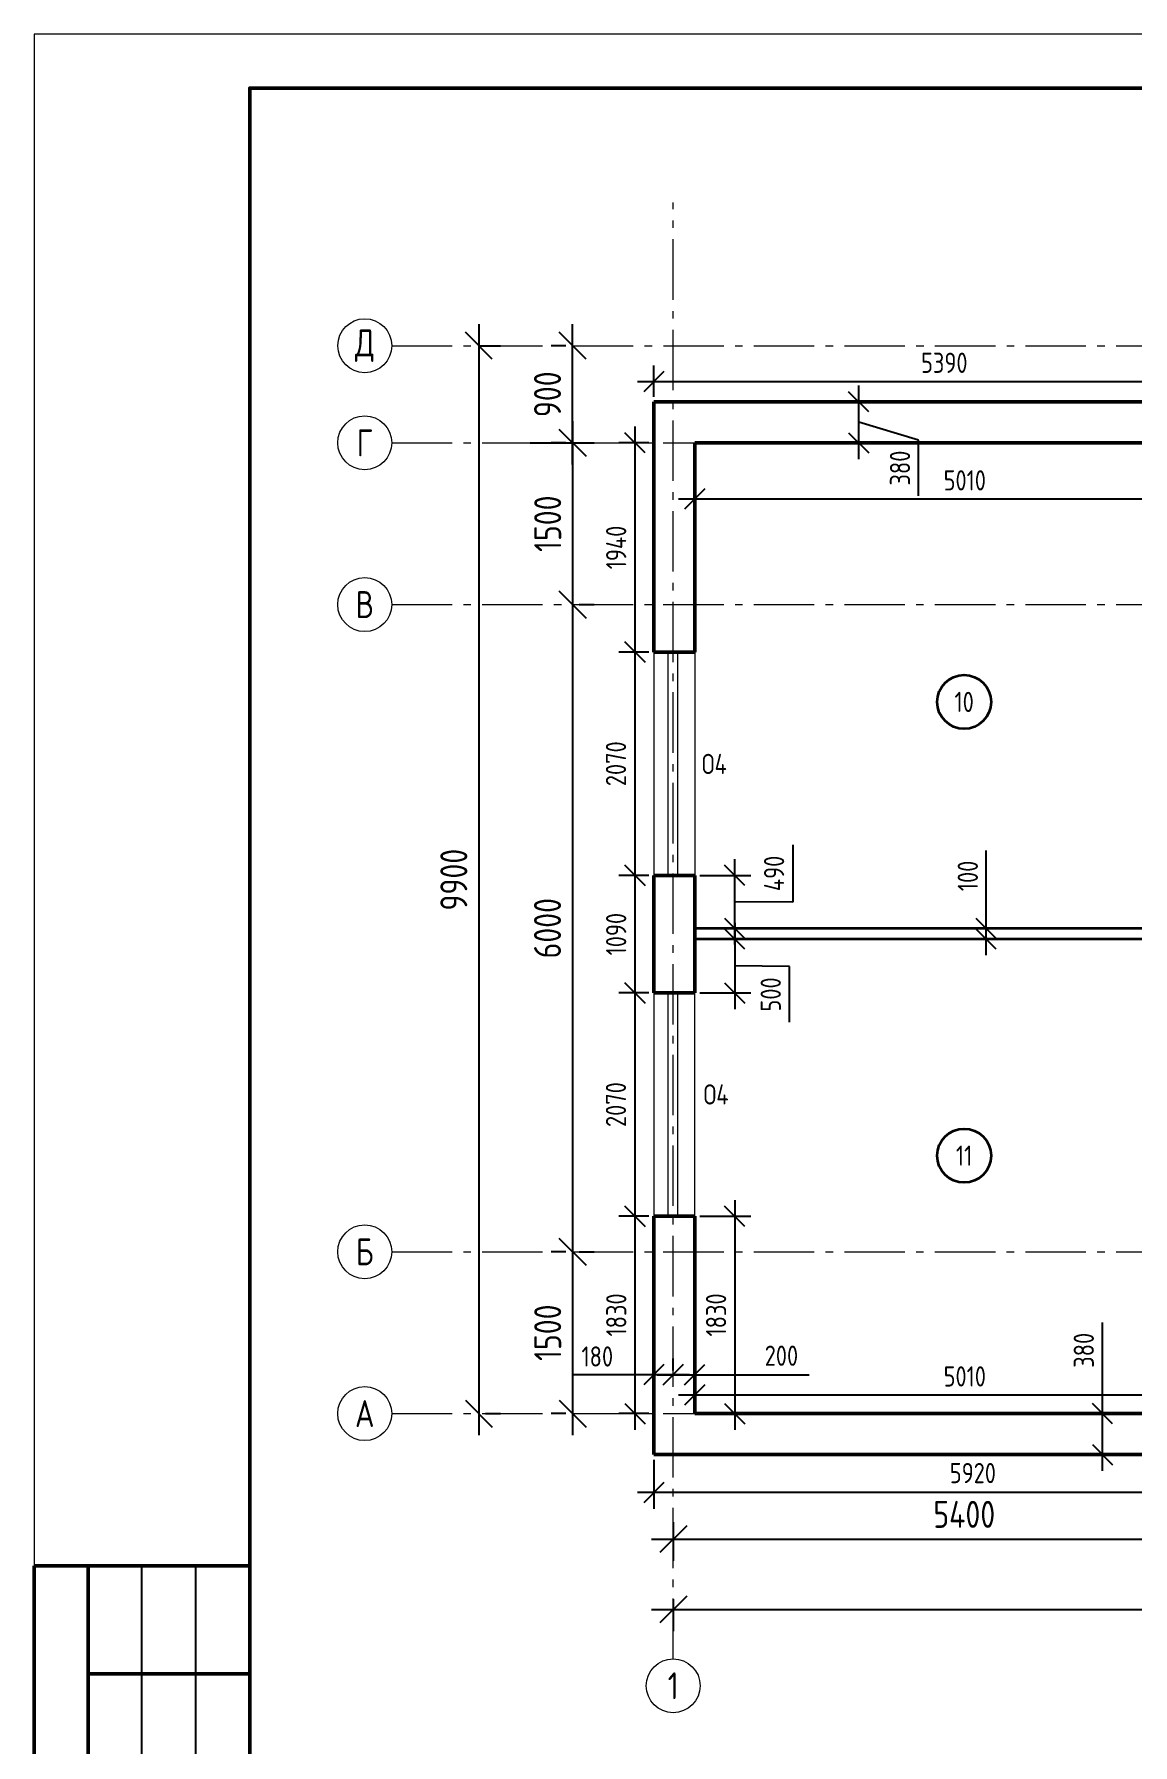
# Model space of a CAD drawing. Header units: millimetres. Extents: x 33461 to 75461, y 50811 to 80511.
# Drawn here: x 33461 to 43653, y 64653 to 80511 of the extents above; entities that cross this region are included whole.
import ezdxf

# ---------------------------------------------------------------- set-up
doc = ezdxf.new("R2010")
doc.units = ezdxf.units.MM
doc.linetypes.add('CONTINOUS', pattern=[0])
doc.linetypes.add('ГОСТ 2.303 6', pattern=[12, 8, -1.5, 1, -1.5])
for name, color, linetype, lineweight in [('Марки', 7, 'Continuous', 30), ('Площади', 7, 'Continuous', 35), ('Размеры', 7, 'Continuous', 20), ('Стены', 7, 'Continuous', 50)]:
    doc.layers.add(name, color=color, linetype=linetype, lineweight=lineweight)
doc.layers.add('Оси', color=3, linetype='Continuous')
doc.styles.add('ГОСТ 2.304', font='CS_Gost2304.shx')
doc.styles.add('ТЕКСТ_Z', font='arial.ttf')
doc.dimstyles.new('СПДС', dxfattribs={"dimscale": 100, "dimtxt": 2.5, "dimasz": 2.5, "dimexe": 2, "dimexo": 0.625, "dimgap": 1, "dimtad": 1, "dimdec": 0, "dimtxsty": 'ГОСТ 2.304', "dimblk": 'OBLIQUE', "dimblk1": 'OBLIQUE', "dimblk2": 'OBLIQUE', "dimcen": 2.5, "dimdle": 2, "dimadec": 0, "dimazin": 2, "dimtfac": 0.75, "dimtdec": 4, "dimtmove": 1, "dimatfit": 3, "dimfxl": 1, "dimtfill": 1, "dimtolj": 1, "dimarcsym": 1})

# ---------------------------------------------------------------- blocks, each defined once
blk = doc.blocks.new('Штамп осн бок')
at = {"color": 7, "lineweight": 50}
for p, q in [((-2000, 8500), (-2000, 15000)), ((-2000, 15000), (-1500, 15000)), ((-1500, 8500), (-1500, 15000)), ((-1500, 15000), (0, 15000)), ((-1500, 14000), (0, 14000)), ((-1500, 12500), (0, 12500)), ((-1500, 10500), (0, 10500)), ((-2000, 8500), (-1500, 8500)), ((-1500, 8500), (0, 8500)), ((-1200, 0), (-1200, 8500)), ((-1200, 8500), (-700, 8500)), ((-700, 0), (-700, 8500)), ((-700, 8500), (0, 8500)), ((-1200, 6000), (0, 6000)), ((-1200, 2500), (0, 2500)), ((-1200, 0), (-700, 0)), ((-700, 0), (0, 0))]:
    blk.add_line(p, q, dxfattribs=at)
at = {"color": 7}
for p, q in [((-1000, 8500), (-1000, 15000)), ((-500, 8500), (-500, 15000)), ((0, 15000), (0, 0))]:
    blk.add_line(p, q, dxfattribs=at)
at = {"color": 7, "style": 'ТЕКСТ_Z'}
for s, p in [('Согласовано', (-1675, 8640)), ('В зам. инв. №', (-890, 6627)), ('Подл. и дата', (-890, 3596)), ('Инв. № подл.', (-890, 536))]:
    blk.add_text(s, height=150, rotation=90, dxfattribs=at).set_placement(p)
blk = doc.blocks.new('_Oblique')
at = {"color": 0, "linetype": 'ByBlock', "lineweight": -2}
blk.add_line((-0.5, -0.5), (0.5, 0.5), dxfattribs=at)
blk = doc.blocks.new('*D34')
at = {"layer": 'Defpoints', "color": 0, "ltscale": 100}
for p in [(37999, 76723), (38456, 75223), (38456, 75223)]:
    blk.add_point(p, dxfattribs=at)
at = {"layer": 'Оси', "color": 0, "lineweight": -2, "ltscale": 100}
for p, q in [((38456, 76923), (38456, 75023)), ((38062, 76723), (38656, 76723)), ((38518, 75223), (38656, 75223))]:
    blk.add_line(p, q, dxfattribs=at)
at = {"layer": 'Оси', "color": 0, "lineweight": -2, "ltscale": 100, "xscale": 250, "yscale": 250, "zscale": 250}
for p, rotation in [((38456, 76723), 90), ((38456, 75223), 270)]:
    blk.add_blockref('_Oblique', p, dxfattribs=dict(at, rotation=rotation))
at = {"layer": 'Оси', "color": 0, "lineweight": 20, "ltscale": 100, "insert": (38225, 75973), "char_height": 250, "attachment_point": 5, "rotation": 90, "style": 'ГОСТ 2.304', "bg_fill": 3, "box_fill_scale": 1.1, "bg_fill_color": 256, "bg_fill_true_color": 13158600, "bg_fill_transparency": 0}
blk.add_mtext('\\A1;1500', dxfattribs=at)
blk = doc.blocks.new('*D35')
at = {"layer": 'Defpoints', "color": 0, "ltscale": 100}
for p in [(38456, 75223), (38456, 69223), (38456, 69223)]:
    blk.add_point(p, dxfattribs=at)
at = {"layer": 'Оси', "color": 0, "lineweight": -2, "ltscale": 100}
for p, q in [((38456, 75423), (38456, 69023)), ((38518, 75223), (38656, 75223)), ((38518, 69223), (38656, 69223))]:
    blk.add_line(p, q, dxfattribs=at)
at = {"layer": 'Оси', "color": 0, "lineweight": -2, "ltscale": 100, "xscale": 250, "yscale": 250, "zscale": 250}
for p, rotation in [((38456, 75223), 90), ((38456, 69223), 270)]:
    blk.add_blockref('_Oblique', p, dxfattribs=dict(at, rotation=rotation))
at = {"layer": 'Оси', "color": 0, "lineweight": 20, "ltscale": 100, "insert": (38223, 72223), "char_height": 250, "attachment_point": 5, "rotation": 90, "style": 'ГОСТ 2.304', "bg_fill": 3, "box_fill_scale": 1.1, "bg_fill_color": 256, "bg_fill_true_color": 13158600, "bg_fill_transparency": 0}
blk.add_mtext('\\A1;6000', dxfattribs=at)
blk = doc.blocks.new('*D36')
at = {"layer": 'Defpoints', "color": 0, "ltscale": 100}
for p in [(38456, 69223), (38456, 67723), (38456, 67723)]:
    blk.add_point(p, dxfattribs=at)
at = {"layer": 'Оси', "color": 0, "lineweight": -2, "ltscale": 100}
for p, q in [((38456, 69423), (38456, 67523)), ((38393, 69223), (38256, 69223)), ((38393, 67723), (38256, 67723))]:
    blk.add_line(p, q, dxfattribs=at)
at = {"layer": 'Оси', "color": 0, "lineweight": -2, "ltscale": 100, "xscale": 250, "yscale": 250, "zscale": 250}
for p, rotation in [((38456, 69223), 90), ((38456, 67723), 270)]:
    blk.add_blockref('_Oblique', p, dxfattribs=dict(at, rotation=rotation))
at = {"layer": 'Оси', "color": 0, "lineweight": 20, "ltscale": 100, "insert": (38225, 68473), "char_height": 250, "attachment_point": 5, "rotation": 90, "style": 'ГОСТ 2.304', "bg_fill": 3, "box_fill_scale": 1.1, "bg_fill_color": 256, "bg_fill_true_color": 13158600, "bg_fill_transparency": 0}
blk.add_mtext('\\A1;1500', dxfattribs=at)
blk = doc.blocks.new('*D37')
at = {"layer": 'Defpoints', "color": 0, "ltscale": 100}
for p in [(38456, 77623), (38456, 77623), (38456, 76723)]:
    blk.add_point(p, dxfattribs=at)
at = {"layer": 'Оси', "color": 0, "lineweight": -2, "ltscale": 100}
for p, q in [((38456, 76523), (38456, 77823)), ((38393, 77623), (38256, 77623)), ((38393, 76723), (38256, 76723))]:
    blk.add_line(p, q, dxfattribs=at)
at = {"layer": 'Оси', "color": 0, "lineweight": -2, "ltscale": 100, "xscale": 250, "yscale": 250, "zscale": 250}
for p, rotation in [((38456, 77623), 90), ((38456, 76723), 270)]:
    blk.add_blockref('_Oblique', p, dxfattribs=dict(at, rotation=rotation))
at = {"layer": 'Оси', "color": 0, "lineweight": 20, "ltscale": 100, "insert": (38223, 77173), "char_height": 250, "attachment_point": 5, "rotation": 90, "style": 'ГОСТ 2.304', "bg_fill": 3, "box_fill_scale": 1.1, "bg_fill_color": 256, "bg_fill_true_color": 13158600, "bg_fill_transparency": 0}
blk.add_mtext('\\A1;900', dxfattribs=at)
blk = doc.blocks.new('*D38')
at = {"layer": 'Defpoints', "color": 0, "ltscale": 100}
for p in [(37529, 77623), (37586, 67723), (37586, 67723)]:
    blk.add_point(p, dxfattribs=at)
at = {"layer": 'Оси', "color": 0, "lineweight": -2, "ltscale": 100}
for p, q in [((37586, 77823), (37586, 67523)), ((37592, 77623), (37786, 77623)), ((37648, 67723), (37786, 67723))]:
    blk.add_line(p, q, dxfattribs=at)
at = {"layer": 'Оси', "color": 0, "lineweight": -2, "ltscale": 100, "xscale": 250, "yscale": 250, "zscale": 250}
for p, rotation in [((37586, 77623), 90), ((37586, 67723), 270)]:
    blk.add_blockref('_Oblique', p, dxfattribs=dict(at, rotation=rotation))
at = {"layer": 'Оси', "color": 0, "lineweight": 20, "ltscale": 100, "insert": (37354, 72673), "char_height": 250, "attachment_point": 5, "rotation": 90, "style": 'ГОСТ 2.304', "bg_fill": 3, "box_fill_scale": 1.1, "bg_fill_color": 256, "bg_fill_true_color": 13158600, "bg_fill_transparency": 0}
blk.add_mtext('\\A1;9900', dxfattribs=at)
blk = doc.blocks.new('*D39')
at = {"layer": 'Defpoints', "color": 0, "ltscale": 100}
for p in [(39389, 66778), (44789, 66778), (44789, 66559)]:
    blk.add_point(p, dxfattribs=at)
at = {"layer": 'Оси', "color": 0, "lineweight": -2, "ltscale": 100}
for p, q in [((39389, 66716), (39389, 66359)), ((44789, 66716), (44789, 66359)), ((39189, 66559), (44989, 66559))]:
    blk.add_line(p, q, dxfattribs=at)
at = {"layer": 'Оси', "color": 0, "lineweight": -2, "ltscale": 100, "xscale": 250, "yscale": 250, "zscale": 250, "rotation": 180}
blk.add_blockref('_Oblique', (39389, 66559), dxfattribs=at)
at = {"layer": 'Оси', "color": 0, "lineweight": -2, "ltscale": 100, "xscale": 250, "yscale": 250, "zscale": 250}
blk.add_blockref('_Oblique', (44789, 66559), dxfattribs=at)
at = {"layer": 'Оси', "color": 0, "lineweight": 20, "ltscale": 100, "insert": (42089, 66789), "char_height": 250, "attachment_point": 5, "style": 'ГОСТ 2.304', "bg_fill": 3, "box_fill_scale": 1.1, "bg_fill_color": 256, "bg_fill_true_color": 13158600, "bg_fill_transparency": 0}
blk.add_mtext('\\A1;5400', dxfattribs=at)
blk = doc.blocks.new('*D43')
at = {"layer": 'Defpoints', "color": 0, "ltscale": 100}
for p in [(39389, 66067), (53789, 66067), (53789, 65907)]:
    blk.add_point(p, dxfattribs=at)
at = {"layer": 'Оси', "color": 0, "lineweight": -2, "ltscale": 100}
for p, q in [((39389, 66004), (39389, 65707)), ((53789, 66004), (53789, 65707)), ((39189, 65907), (53989, 65907))]:
    blk.add_line(p, q, dxfattribs=at)
at = {"layer": 'Оси', "color": 0, "lineweight": -2, "ltscale": 100, "xscale": 250, "yscale": 250, "zscale": 250, "rotation": 180}
blk.add_blockref('_Oblique', (39389, 65907), dxfattribs=at)
at = {"layer": 'Оси', "color": 0, "lineweight": -2, "ltscale": 100, "xscale": 250, "yscale": 250, "zscale": 250}
blk.add_blockref('_Oblique', (53789, 65907), dxfattribs=at)
at = {"layer": 'Оси', "color": 0, "lineweight": 20, "ltscale": 100, "insert": (46589, 66132), "char_height": 250, "attachment_point": 5, "style": 'ГОСТ 2.304', "bg_fill": 3, "box_fill_scale": 1.1, "bg_fill_color": 256, "bg_fill_true_color": 13158600, "bg_fill_transparency": 0}
blk.add_mtext('\\A1;14400', dxfattribs=at)
blk = doc.blocks.new('*D44')
at = {"layer": 'Defpoints', "color": 0, "ltscale": 75}
for p in [(39589, 72713), (39960, 72713), (39589, 72223)]:
    blk.add_point(p, dxfattribs=at)
at = {"layer": 'Размеры', "color": 0, "lineweight": -2, "ltscale": 75}
for p, q in [((40500, 72996), (40500, 72466)), ((39960, 72073), (39960, 72863)), ((39636, 72713), (40110, 72713)), ((40500, 72466), (39960, 72468)), ((39636, 72223), (40110, 72223))]:
    blk.add_line(p, q, dxfattribs=at)
at = {"layer": 'Размеры', "color": 0, "lineweight": -2, "ltscale": 75, "xscale": 187.5, "yscale": 187.5, "zscale": 187.5}
for p, rotation in [((39960, 72713), 90), ((39960, 72223), 270)]:
    blk.add_blockref('_Oblique', p, dxfattribs=dict(at, rotation=rotation))
at = {"layer": 'Размеры', "color": 0, "ltscale": 75, "insert": (40325, 72731), "char_height": 187.5, "attachment_point": 5, "rotation": 90, "style": 'ГОСТ 2.304', "bg_fill": 3, "box_fill_scale": 1.1, "bg_fill_color": 256, "bg_fill_true_color": 13158600, "bg_fill_transparency": 0}
blk.add_mtext('\\A1;490', dxfattribs=at)
blk = doc.blocks.new('*D55')
at = {"layer": 'Defpoints', "color": 0, "ltscale": 75}
for p in [(39209, 76723), (39034, 74783), (39209, 74783)]:
    blk.add_point(p, dxfattribs=at)
at = {"layer": 'Размеры', "color": 0, "lineweight": -2, "ltscale": 100}
for p, q in [((39034, 76873), (39034, 74633)), ((39162, 76723), (38884, 76723)), ((39162, 74783), (38884, 74783))]:
    blk.add_line(p, q, dxfattribs=at)
at = {"layer": 'Размеры', "color": 0, "lineweight": -2, "ltscale": 75, "xscale": 187.5, "yscale": 187.5, "zscale": 187.5}
for p, rotation in [((39034, 76723), 90), ((39034, 74783), 270)]:
    blk.add_blockref('_Oblique', p, dxfattribs=dict(at, rotation=rotation))
at = {"layer": 'Размеры', "color": 0, "ltscale": 75, "insert": (38860, 75753), "char_height": 187.5, "attachment_point": 5, "rotation": 90, "style": 'ГОСТ 2.304', "bg_fill": 3, "box_fill_scale": 1.1, "bg_fill_color": 256, "bg_fill_true_color": 13158600, "bg_fill_transparency": 0}
blk.add_mtext('\\A1;1940', dxfattribs=at)
blk = doc.blocks.new('*D56')
at = {"layer": 'Defpoints', "color": 0, "ltscale": 75}
for p in [(39209, 74783), (39034, 72713), (39209, 72713)]:
    blk.add_point(p, dxfattribs=at)
at = {"layer": 'Размеры', "color": 0, "lineweight": -2, "ltscale": 100}
for p, q in [((39034, 74933), (39034, 72563)), ((39162, 74783), (38884, 74783)), ((39162, 72713), (38884, 72713))]:
    blk.add_line(p, q, dxfattribs=at)
at = {"layer": 'Размеры', "color": 0, "lineweight": -2, "ltscale": 75, "xscale": 187.5, "yscale": 187.5, "zscale": 187.5}
for p, rotation in [((39034, 74783), 90), ((39034, 72713), 270)]:
    blk.add_blockref('_Oblique', p, dxfattribs=dict(at, rotation=rotation))
at = {"layer": 'Размеры', "color": 0, "ltscale": 75, "insert": (38858, 73748), "char_height": 187.5, "attachment_point": 5, "rotation": 90, "style": 'ГОСТ 2.304', "bg_fill": 3, "box_fill_scale": 1.1, "bg_fill_color": 256, "bg_fill_true_color": 13158600, "bg_fill_transparency": 0}
blk.add_mtext('\\A1;2070', dxfattribs=at)
blk = doc.blocks.new('*D57')
at = {"layer": 'Defpoints', "color": 0, "ltscale": 75}
for p in [(39209, 72713), (39034, 71623), (39209, 71623)]:
    blk.add_point(p, dxfattribs=at)
at = {"layer": 'Размеры', "color": 0, "lineweight": -2, "ltscale": 100}
for p, q in [((39034, 72863), (39034, 71473)), ((39162, 72713), (38884, 72713)), ((39162, 71623), (38884, 71623))]:
    blk.add_line(p, q, dxfattribs=at)
at = {"layer": 'Размеры', "color": 0, "lineweight": -2, "ltscale": 75, "xscale": 187.5, "yscale": 187.5, "zscale": 187.5}
for p, rotation in [((39034, 72713), 90), ((39034, 71623), 270)]:
    blk.add_blockref('_Oblique', p, dxfattribs=dict(at, rotation=rotation))
at = {"layer": 'Размеры', "color": 0, "ltscale": 75, "insert": (38860, 72168), "char_height": 187.5, "attachment_point": 5, "rotation": 90, "style": 'ГОСТ 2.304', "bg_fill": 3, "box_fill_scale": 1.1, "bg_fill_color": 256, "bg_fill_true_color": 13158600, "bg_fill_transparency": 0}
blk.add_mtext('\\A1;1090', dxfattribs=at)
blk = doc.blocks.new('*D58')
at = {"layer": 'Defpoints', "color": 0, "ltscale": 75}
for p in [(40858, 77103), (41110, 77103), (40858, 76723)]:
    blk.add_point(p, dxfattribs=at)
at = {"layer": 'Размеры', "color": 0, "lineweight": -2, "ltscale": 100}
for p, q in [((41110, 76573), (41110, 77253)), ((40905, 77103), (41260, 77103)), ((41666, 76747), (41110, 76913)), ((40905, 76723), (41260, 76723)), ((41666, 76231), (41666, 76747))]:
    blk.add_line(p, q, dxfattribs=at)
at = {"layer": 'Размеры', "color": 0, "lineweight": -2, "ltscale": 75, "xscale": 187.5, "yscale": 187.5, "zscale": 187.5}
for p, rotation in [((41110, 77103), 90), ((41110, 76723), 270)]:
    blk.add_blockref('_Oblique', p, dxfattribs=dict(at, rotation=rotation))
at = {"layer": 'Размеры', "color": 0, "ltscale": 75, "insert": (41493, 76489), "char_height": 187.5, "attachment_point": 5, "rotation": 90, "style": 'ГОСТ 2.304', "bg_fill": 3, "box_fill_scale": 1.1, "bg_fill_color": 256, "bg_fill_true_color": 13158600, "bg_fill_transparency": 0}
blk.add_mtext('\\A1;380', dxfattribs=at)
blk = doc.blocks.new('*D59')
at = {"layer": 'Defpoints', "color": 0, "ltscale": 75}
for p in [(39209, 71623), (39034, 69553), (39209, 69553)]:
    blk.add_point(p, dxfattribs=at)
at = {"layer": 'Размеры', "color": 0, "lineweight": -2, "ltscale": 100}
for p, q in [((39034, 71773), (39034, 69403)), ((39162, 71623), (38884, 71623)), ((39162, 69553), (38884, 69553))]:
    blk.add_line(p, q, dxfattribs=at)
at = {"layer": 'Размеры', "color": 0, "lineweight": -2, "ltscale": 75, "xscale": 187.5, "yscale": 187.5, "zscale": 187.5}
for p, rotation in [((39034, 71623), 90), ((39034, 69553), 270)]:
    blk.add_blockref('_Oblique', p, dxfattribs=dict(at, rotation=rotation))
at = {"layer": 'Размеры', "color": 0, "ltscale": 75, "insert": (38858, 70588), "char_height": 187.5, "attachment_point": 5, "rotation": 90, "style": 'ГОСТ 2.304', "bg_fill": 3, "box_fill_scale": 1.1, "bg_fill_color": 256, "bg_fill_true_color": 13158600, "bg_fill_transparency": 0}
blk.add_mtext('\\A1;2070', dxfattribs=at)
blk = doc.blocks.new('*D60')
at = {"layer": 'Defpoints', "color": 0, "ltscale": 75}
for p in [(39209, 69553), (39034, 67723), (39209, 67723)]:
    blk.add_point(p, dxfattribs=at)
at = {"layer": 'Размеры', "color": 0, "lineweight": -2, "ltscale": 100}
for p, q in [((39034, 69703), (39034, 67573)), ((39162, 69553), (38884, 69553)), ((39162, 67723), (38884, 67723))]:
    blk.add_line(p, q, dxfattribs=at)
at = {"layer": 'Размеры', "color": 0, "lineweight": -2, "ltscale": 75, "xscale": 187.5, "yscale": 187.5, "zscale": 187.5}
for p, rotation in [((39034, 69553), 90), ((39034, 67723), 270)]:
    blk.add_blockref('_Oblique', p, dxfattribs=dict(at, rotation=rotation))
at = {"layer": 'Размеры', "color": 0, "ltscale": 75, "insert": (38861, 68638), "char_height": 187.5, "attachment_point": 5, "rotation": 90, "style": 'ГОСТ 2.304', "bg_fill": 3, "box_fill_scale": 1.1, "bg_fill_color": 256, "bg_fill_true_color": 13158600, "bg_fill_transparency": 0}
blk.add_mtext('\\A1;1830', dxfattribs=at)
blk = doc.blocks.new('*D62')
at = {"layer": 'Defpoints', "color": 0, "ltscale": 75}
for p in [(39589, 72123), (39589, 71623), (39960, 71623)]:
    blk.add_point(p, dxfattribs=at)
at = {"layer": 'Размеры', "color": 0, "lineweight": -2, "ltscale": 100}
for p, q in [((39960, 72273), (39960, 71473)), ((39636, 72123), (40110, 72123)), ((40467, 71867), (39960, 71873)), ((40467, 71351), (40467, 71867)), ((39636, 71623), (40110, 71623))]:
    blk.add_line(p, q, dxfattribs=at)
at = {"layer": 'Размеры', "color": 0, "lineweight": -2, "ltscale": 75, "xscale": 187.5, "yscale": 187.5, "zscale": 187.5}
for p, rotation in [((39960, 72123), 90), ((39960, 71623), 270)]:
    blk.add_blockref('_Oblique', p, dxfattribs=dict(at, rotation=rotation))
at = {"layer": 'Размеры', "color": 0, "ltscale": 75, "insert": (40294, 71609), "char_height": 187.5, "attachment_point": 5, "rotation": 90, "style": 'ГОСТ 2.304', "bg_fill": 3, "box_fill_scale": 1.1, "bg_fill_color": 256, "bg_fill_true_color": 13158600, "bg_fill_transparency": 0}
blk.add_mtext('\\A1;500', dxfattribs=at)
blk = doc.blocks.new('*D65')
at = {"layer": 'Defpoints', "color": 0, "ltscale": 75}
for p in [(39589, 69553), (39589, 67723), (39960, 67723)]:
    blk.add_point(p, dxfattribs=at)
at = {"layer": 'Размеры', "color": 0, "lineweight": -2, "ltscale": 75}
for p, q in [((39960, 69703), (39960, 67573)), ((39636, 69553), (40110, 69553)), ((39636, 67723), (40110, 67723))]:
    blk.add_line(p, q, dxfattribs=at)
at = {"layer": 'Размеры', "color": 0, "lineweight": -2, "ltscale": 75, "xscale": 187.5, "yscale": 187.5, "zscale": 187.5}
for p, rotation in [((39960, 69553), 90), ((39960, 67723), 270)]:
    blk.add_blockref('_Oblique', p, dxfattribs=dict(at, rotation=rotation))
at = {"layer": 'Размеры', "color": 0, "ltscale": 75, "insert": (39787, 68638), "char_height": 187.5, "attachment_point": 5, "rotation": 90, "style": 'ГОСТ 2.304', "bg_fill": 3, "box_fill_scale": 1.1, "bg_fill_color": 256, "bg_fill_true_color": 13158600, "bg_fill_transparency": 0}
blk.add_mtext('\\A1;1830', dxfattribs=at)
blk = doc.blocks.new('*D67')
at = {"layer": 'Defpoints', "color": 0, "ltscale": 75}
for p in [(44599, 77291), (39209, 77103), (44599, 77103)]:
    blk.add_point(p, dxfattribs=at)
at = {"layer": 'Размеры', "color": 0, "lineweight": -2, "ltscale": 75}
for p, q in [((39209, 77150), (39209, 77441)), ((44599, 77150), (44599, 77441)), ((39059, 77291), (44749, 77291))]:
    blk.add_line(p, q, dxfattribs=at)
at = {"layer": 'Размеры', "color": 0, "lineweight": -2, "ltscale": 75, "xscale": 187.5, "yscale": 187.5, "zscale": 187.5, "rotation": 180}
blk.add_blockref('_Oblique', (39209, 77291), dxfattribs=at)
at = {"layer": 'Размеры', "color": 0, "lineweight": -2, "ltscale": 75, "xscale": 187.5, "yscale": 187.5, "zscale": 187.5}
blk.add_blockref('_Oblique', (44599, 77291), dxfattribs=at)
at = {"layer": 'Размеры', "color": 0, "ltscale": 75, "insert": (41904, 77465), "char_height": 187.5, "attachment_point": 5, "style": 'ГОСТ 2.304', "bg_fill": 3, "box_fill_scale": 1.1, "bg_fill_color": 256, "bg_fill_true_color": 13158600, "bg_fill_transparency": 0}
blk.add_mtext('\\A1;5390', dxfattribs=at)
blk = doc.blocks.new('*D69')
at = {"layer": 'Defpoints', "color": 0, "ltscale": 75}
for p in [(39589, 76723), (44599, 76723), (44599, 76203)]:
    blk.add_point(p, dxfattribs=at)
at = {"layer": 'Размеры', "color": 0, "lineweight": -2, "ltscale": 75}
for p, q in [((39589, 76676), (39589, 76053)), ((44599, 76676), (44599, 76053)), ((39439, 76203), (44749, 76203))]:
    blk.add_line(p, q, dxfattribs=at)
at = {"layer": 'Размеры', "color": 0, "lineweight": -2, "ltscale": 75, "xscale": 187.5, "yscale": 187.5, "zscale": 187.5, "rotation": 180}
blk.add_blockref('_Oblique', (39589, 76203), dxfattribs=at)
at = {"layer": 'Размеры', "color": 0, "lineweight": -2, "ltscale": 75, "xscale": 187.5, "yscale": 187.5, "zscale": 187.5}
blk.add_blockref('_Oblique', (44599, 76203), dxfattribs=at)
at = {"layer": 'Размеры', "color": 0, "ltscale": 75, "insert": (42094, 76375), "char_height": 187.5, "attachment_point": 5, "style": 'ГОСТ 2.304', "bg_fill": 3, "box_fill_scale": 1.1, "bg_fill_color": 256, "bg_fill_true_color": 13158600, "bg_fill_transparency": 0}
blk.add_mtext('\\A1;5010', dxfattribs=at)
blk = doc.blocks.new('*D72')
at = {"layer": 'Defpoints', "color": 0, "ltscale": 75}
for p in [(44599, 67896), (39589, 67723), (44599, 67723)]:
    blk.add_point(p, dxfattribs=at)
at = {"layer": 'Размеры', "color": 0, "lineweight": -2, "ltscale": 75}
for p, q in [((39589, 67770), (39589, 68046)), ((44599, 67770), (44599, 68046)), ((39439, 67896), (44749, 67896))]:
    blk.add_line(p, q, dxfattribs=at)
at = {"layer": 'Размеры', "color": 0, "lineweight": -2, "ltscale": 75, "xscale": 187.5, "yscale": 187.5, "zscale": 187.5, "rotation": 180}
blk.add_blockref('_Oblique', (39589, 67896), dxfattribs=at)
at = {"layer": 'Размеры', "color": 0, "lineweight": -2, "ltscale": 75, "xscale": 187.5, "yscale": 187.5, "zscale": 187.5}
blk.add_blockref('_Oblique', (44599, 67896), dxfattribs=at)
at = {"layer": 'Размеры', "color": 0, "ltscale": 75, "insert": (42094, 68068), "char_height": 187.5, "attachment_point": 5, "style": 'ГОСТ 2.304', "bg_fill": 3, "box_fill_scale": 1.1, "bg_fill_color": 256, "bg_fill_true_color": 13158600, "bg_fill_transparency": 0}
blk.add_mtext('\\A1;5010', dxfattribs=at)
blk = doc.blocks.new('*D108')
at = {"layer": 'Defpoints', "color": 0, "ltscale": 75}
for p in [(39389, 68077), (39589, 68084), (39589, 68077)]:
    blk.add_point(p, dxfattribs=at)
at = {"layer": 'Размеры', "color": 0, "lineweight": -2, "ltscale": 75}
for p, q in [((39389, 68124), (39389, 68234)), ((39589, 68124), (39589, 68234)), ((39239, 68084), (39739, 68084)), ((39589, 68084), (40651, 68084))]:
    blk.add_line(p, q, dxfattribs=at)
at = {"layer": 'Размеры', "color": 0, "lineweight": -2, "ltscale": 75, "xscale": 187.5, "yscale": 187.5, "zscale": 187.5, "rotation": 180}
blk.add_blockref('_Oblique', (39389, 68084), dxfattribs=at)
at = {"layer": 'Размеры', "color": 0, "lineweight": -2, "ltscale": 75, "xscale": 187.5, "yscale": 187.5, "zscale": 187.5}
blk.add_blockref('_Oblique', (39589, 68084), dxfattribs=at)
at = {"layer": 'Размеры', "color": 0, "ltscale": 75, "insert": (40393, 68260), "char_height": 187.5, "attachment_point": 5, "style": 'ГОСТ 2.304', "bg_fill": 3, "box_fill_scale": 1.1, "bg_fill_color": 256, "bg_fill_true_color": 13158600, "bg_fill_transparency": 0}
blk.add_mtext('\\A1;200', dxfattribs=at)
blk = doc.blocks.new('*D109')
at = {"layer": 'Defpoints', "color": 0, "ltscale": 75}
for p in [(39209, 68084), (39209, 68077), (39389, 68077)]:
    blk.add_point(p, dxfattribs=at)
at = {"layer": 'Размеры', "color": 0, "lineweight": -2, "ltscale": 75}
for p, q in [((39209, 68124), (39209, 68234)), ((39389, 68124), (39389, 68234)), ((39209, 68084), (38448, 68084)), ((39539, 68084), (39059, 68084))]:
    blk.add_line(p, q, dxfattribs=at)
at = {"layer": 'Размеры', "color": 0, "lineweight": -2, "ltscale": 75, "xscale": 187.5, "yscale": 187.5, "zscale": 187.5, "rotation": 180}
blk.add_blockref('_Oblique', (39209, 68084), dxfattribs=at)
at = {"layer": 'Размеры', "color": 0, "lineweight": -2, "ltscale": 75, "xscale": 187.5, "yscale": 187.5, "zscale": 187.5}
blk.add_blockref('_Oblique', (39389, 68084), dxfattribs=at)
at = {"layer": 'Размеры', "color": 0, "ltscale": 75, "insert": (38685, 68253), "char_height": 187.5, "attachment_point": 5, "style": 'ГОСТ 2.304', "bg_fill": 3, "box_fill_scale": 1.1, "bg_fill_color": 256, "bg_fill_true_color": 13158600, "bg_fill_transparency": 0}
blk.add_mtext('\\A1;180', dxfattribs=at)
blk = doc.blocks.new('*D121')
at = {"layer": 'Defpoints', "color": 0, "ltscale": 75}
for p in [(39209, 67343), (45129, 67343), (39209, 66991)]:
    blk.add_point(p, dxfattribs=at)
at = {"layer": 'Размеры', "color": 0, "lineweight": -2, "ltscale": 75}
for p, q in [((39209, 67296), (39209, 66841)), ((45129, 67296), (45129, 66841)), ((45279, 66991), (39059, 66991))]:
    blk.add_line(p, q, dxfattribs=at)
at = {"layer": 'Размеры', "color": 0, "lineweight": -2, "ltscale": 75, "xscale": 187.5, "yscale": 187.5, "zscale": 187.5, "rotation": 180}
blk.add_blockref('_Oblique', (39209, 66991), dxfattribs=at)
at = {"layer": 'Размеры', "color": 0, "lineweight": -2, "ltscale": 75, "xscale": 187.5, "yscale": 187.5, "zscale": 187.5}
blk.add_blockref('_Oblique', (45129, 66991), dxfattribs=at)
at = {"layer": 'Размеры', "color": 0, "ltscale": 75, "insert": (42169, 67172), "char_height": 187.5, "attachment_point": 5, "style": 'ГОСТ 2.304', "bg_fill": 3, "box_fill_scale": 1.1, "bg_fill_color": 256, "bg_fill_true_color": 13158600, "bg_fill_transparency": 0}
blk.add_mtext('\\A1;5920', dxfattribs=at)
blk = doc.blocks.new('*D122')
at = {"layer": 'Defpoints', "color": 0, "ltscale": 75}
for p in [(42291, 72223), (42378, 72223), (42378, 72123)]:
    blk.add_point(p, dxfattribs=at)
at = {"layer": 'Размеры', "color": 0, "lineweight": -2, "ltscale": 75}
for p, q in [((42291, 72223), (42291, 72944)), ((42291, 71973), (42291, 72373)), ((42332, 72223), (42141, 72223)), ((42332, 72123), (42141, 72123))]:
    blk.add_line(p, q, dxfattribs=at)
at = {"layer": 'Размеры', "color": 0, "lineweight": -2, "ltscale": 75, "xscale": 187.5, "yscale": 187.5, "zscale": 187.5}
for p, rotation in [((42291, 72223), 270), ((42291, 72123), 90)]:
    blk.add_blockref('_Oblique', p, dxfattribs=dict(at, rotation=rotation))
at = {"layer": 'Размеры', "color": 0, "ltscale": 75, "insert": (42122, 72708), "char_height": 187.5, "attachment_point": 5, "rotation": 90, "style": 'ГОСТ 2.304', "bg_fill": 3, "box_fill_scale": 1.1, "bg_fill_color": 256, "bg_fill_true_color": 13158600, "bg_fill_transparency": 0}
blk.add_mtext('\\A1;100', dxfattribs=at)
blk = doc.blocks.new('*D125')
at = {"layer": 'Defpoints', "color": 0, "ltscale": 75}
for p in [(43371, 67723), (43549, 67723), (43549, 67343)]:
    blk.add_point(p, dxfattribs=at)
at = {"layer": 'Размеры', "color": 0, "lineweight": -2, "ltscale": 75}
for p, q in [((43371, 67723), (43371, 68567)), ((43371, 67193), (43371, 67873)), ((43502, 67723), (43221, 67723)), ((43502, 67343), (43221, 67343))]:
    blk.add_line(p, q, dxfattribs=at)
at = {"layer": 'Размеры', "color": 0, "lineweight": -2, "ltscale": 75, "xscale": 187.5, "yscale": 187.5, "zscale": 187.5}
for p, rotation in [((43371, 67723), 90), ((43371, 67343), 270)]:
    blk.add_blockref('_Oblique', p, dxfattribs=dict(at, rotation=rotation))
at = {"layer": 'Размеры', "color": 0, "ltscale": 75, "insert": (43198, 68310), "char_height": 187.5, "attachment_point": 5, "rotation": 90, "style": 'ГОСТ 2.304', "bg_fill": 3, "box_fill_scale": 1.1, "bg_fill_color": 256, "bg_fill_true_color": 13158600, "bg_fill_transparency": 0}
blk.add_mtext('\\A1;380', dxfattribs=at)

msp = doc.modelspace()

# ---------------------------------------------------------------- linework, layer by layer
at = {"color": 7, "linetype": 'CONTINOUS', "lineweight": 20, "ltscale": 30}
msp.add_lwpolyline([(33461.1, 50811.1), (75461.1, 50811.1), (75461.1, 80511.1), (33461.1, 80511.1)], close=True, dxfattribs=at)
at = {"color": 7, "linetype": 'CONTINOUS', "lineweight": 50, "ltscale": 30}
msp.add_lwpolyline([(35461.1, 51311.1), (74961.1, 51311.1), (74961.1, 80011.1), (35461.1, 80011.1)], close=True, dxfattribs=at)
at = {"layer": 'Оси', "linetype": 'ГОСТ 2.303 6', "lineweight": 20, "ltscale": 70}
for p, q in [((39388.8, 65449.9), (39388.8, 78949.9)), ((36777.6, 77623.3), (54777.6, 77623.3)), ((36777.4, 76723.3), (54777.4, 76723.3)), ((36777.4, 75223.3), (54777.4, 75223.3)), ((36777.4, 69223.3), (54777.4, 69223.3)), ((36777.4, 67723.3), (54777.4, 67723.3))]:
    msp.add_line(p, q, dxfattribs=at)
at = {"layer": 'Оси', "lineweight": 20, "ltscale": 100}
for centre in [(36527.6, 77623.3), (36527.4, 76723.3), (36527.4, 75223.3), (36527.4, 69223.3), (36527.4, 67723.3), (39388.8, 65199.9)]:
    msp.add_circle(centre, 250, dxfattribs=at)
at = {"layer": 'Площади', "ltscale": 75}
for centre in [(42088.1, 74321), (42088.1, 70114.7)]:
    msp.add_circle(centre, 250, dxfattribs=at)
at = {"layer": 'Стены', "lineweight": 50, "ltscale": 100}
for p, q in [((39208.8, 77103.3), (39208.8, 74783.3)), ((44598.8, 77103.3), (39208.8, 77103.3)), ((39588.8, 76723.3), (39588.8, 74783.3)), ((44598.8, 76723.3), (39588.8, 76723.3)), ((39208.8, 72713.3), (39208.8, 71623.3)), ((39588.8, 72713.3), (39588.8, 71623.3)), ((39588.8, 67723.3), (44598.8, 67723.3)), ((39208.8, 67343.3), (44978.8, 67343.3))]:
    msp.add_line(p, q, dxfattribs=at)
at = {"layer": 'Стены', "lineweight": 20, "ltscale": 100}
for p, q in [((39338.8, 74783.3), (39338.8, 72713.3)), ((39428.8, 74783.3), (39428.8, 72713.3)), ((39338.8, 71623.3), (39338.8, 69553.3)), ((39428.8, 71623.3), (39428.8, 69553.3))]:
    msp.add_line(p, q, dxfattribs=at)
at = {"layer": 'Стены', "lineweight": 35, "ltscale": 100}
for p, q in [((39588.8, 72223.3), (44598.8, 72223.3)), ((39588.8, 72123.3), (44598.8, 72123.3))]:
    msp.add_line(p, q, dxfattribs=at)

# ---------------------------------------------------------------- block references
at = {"color": 7, "linetype": 'CONTINOUS', "lineweight": 20, "ltscale": 30}
msp.add_blockref('Штамп осн бок', (35461.1, 51311.1), dxfattribs=at)

# ---------------------------------------------------------------- texts
at = {"layer": 'Марки', "ltscale": 75, "char_height": 187.5, "width": 262.308, "attachment_point": 1, "style": 'ГОСТ 2.304'}
for insert in [(39654.6, 73839.6), (39670.6, 70775.8)]:
    msp.add_mtext('О4', dxfattribs=dict(at, insert=insert))
at = {"layer": 'Оси', "lineweight": 20, "ltscale": 100, "char_height": 250, "attachment_point": 5, "style": 'ГОСТ 2.304'}
for s, insert, width in [('Д', (36527.6, 77623.3), 292.102), ('Г', (36527.4, 76723.3), 292.102), ('В', (36527.4, 75223.3), 292.102), ('Б', (36527.4, 69223.3), 292.102), ('А', (36527.4, 67723.3), 292.102), ('1', (39388.8, 65199.9), 272.268)]:
    msp.add_mtext(s, dxfattribs=dict(at, insert=insert, width=width))
at = {"layer": 'Площади', "ltscale": 75, "char_height": 187.5, "width": 142.869, "attachment_point": 5, "style": 'ГОСТ 2.304'}
for s, insert in [('10', (42088.1, 74321)), ('11', (42088.1, 70114.7))]:
    msp.add_mtext(s, dxfattribs=dict(at, insert=insert))

# ---------------------------------------------------------------- next in the draw order: dimensions: what is measured, and where the dimension line sits
at = {"layer": 'Оси', "lineweight": 20, "ltscale": 100}
for base, p1, p2, angle, picture, middle in [((37585.9, 67723.3), (37529.1, 77623.3), (37585.9, 67723.3), 90, '*D38', (37353.7, 72673.3)), ((38455.6, 75223.3), (37999.1, 76723.3), (38455.6, 75223.3), 270, '*D34', (38225.5, 75973.3))]:
    dim = msp.add_linear_dim(base=base, p1=p1, p2=p2, angle=angle, dimstyle='СПДС', dxfattribs=at)
    dim.commit()
    dim.dimension.update_dxf_attribs({"geometry": picture, "text_midpoint": middle})
dim = msp.add_linear_dim(base=(44788.8, 66559.3), p1=(39388.8, 66778.1), p2=(44788.8, 66778.1), dimstyle='СПДС', dxfattribs=at)
dim.commit()
dim.dimension.update_dxf_attribs({"geometry": '*D39', "text_midpoint": (42088.8, 66789.5)})
at = {"layer": 'Размеры', "ltscale": 100}
for base, p1, p2, picture, middle in [((41110.3, 77103.3), (40858, 76723.3), (40858, 77103.3), '*D58', (41493.1, 76671.7)), ((39034, 74783.3), (39208.8, 76723.3), (39208.8, 74783.3), '*D55', (38859.8, 75753.3))]:
    dim = msp.add_linear_dim(base=base, p1=p1, p2=p2, angle=90, dimstyle='СПДС', override={"dimscale": 75}, dxfattribs=at)
    dim.commit()
    dim.dimension.update_dxf_attribs({"geometry": picture, "text_midpoint": middle})
at = {"layer": 'Размеры', "ltscale": 75}
for base, p1, p2, picture, middle in [((39959.5, 72713.3), (39588.8, 72223.3), (39588.8, 72713.3), '*D44', (40499.6, 72541.1)), ((42290.9, 72223.3), (42378.4, 72123.3), (42378.4, 72223.3), '*D122', (42297.7, 72707.7))]:
    dim = msp.add_linear_dim(base=base, p1=p1, p2=p2, angle=90, dimstyle='СПДС', override={"dimscale": 75}, dxfattribs=at)
    dim.commit()
    dim.dimension.update_dxf_attribs({"geometry": picture, "text_midpoint": middle, "dimtype": 160})
dim = msp.add_linear_dim(base=(39959.5, 67723.3), p1=(39588.8, 69553.3), p2=(39588.8, 67723.3), angle=90, dimstyle='СПДС', override={"dimscale": 75}, dxfattribs=at)
dim.commit()
dim.dimension.update_dxf_attribs({"geometry": '*D65', "text_midpoint": (39786.9, 68638.3)})

# ---------------------------------------------------------------- next in the draw order: linework, layer by layer
at = {"layer": 'Стены', "lineweight": 20, "ltscale": 75}
msp.add_line((39588.8, 74783.3), (39588.8, 72713.3), dxfattribs=at)

# ---------------------------------------------------------------- next in the draw order: dimensions: what is measured, and where the dimension line sits
at = {"layer": 'Оси', "lineweight": 20, "ltscale": 100}
for base, p1, p2, angle, picture, middle in [((38455.6, 77623.3), (38455.6, 76723.3), (38455.6, 77623.3), 90, '*D37', (38223.4, 77173.3)), ((38455.6, 69223.3), (38455.6, 75223.3), (38455.6, 69223.3), 270, '*D35', (38223.4, 72223.3))]:
    dim = msp.add_linear_dim(base=base, p1=p1, p2=p2, angle=angle, dimstyle='СПДС', dxfattribs=at)
    dim.commit()
    dim.dimension.update_dxf_attribs({"geometry": picture, "text_midpoint": middle})
dim = msp.add_linear_dim(base=(53788.8, 65907.3), p1=(39388.8, 66066.9), p2=(53788.8, 66066.9), dimstyle='СПДС', dxfattribs=at)
dim.commit()
dim.dimension.update_dxf_attribs({"geometry": '*D43', "text_midpoint": (46588.8, 66132.3)})
at = {"layer": 'Размеры', "ltscale": 75}
for base, p1, p2, picture, middle in [((44598.8, 77290.8), (39208.8, 77103.3), (44598.8, 77103.3), '*D67', (41903.8, 77465)), ((44598.8, 76202.6), (39588.8, 76723.3), (44598.8, 76723.3), '*D69', (42093.8, 76375.2)), ((44598.8, 67895.8), (39588.8, 67723.3), (44598.8, 67723.3), '*D72', (42093.8, 68068.5)), ((39208.8, 66990.8), (45128.8, 67343.3), (39208.8, 67343.3), '*D121', (42168.8, 67172.3))]:
    dim = msp.add_linear_dim(base=base, p1=p1, p2=p2, dimstyle='СПДС', override={"dimscale": 75}, dxfattribs=at)
    dim.commit()
    dim.dimension.update_dxf_attribs({"geometry": picture, "text_midpoint": middle})
at = {"layer": 'Размеры', "ltscale": 100}
dim = msp.add_linear_dim(base=(39034, 72713.3), p1=(39208.8, 74783.3), p2=(39208.8, 72713.3), angle=90, dimstyle='СПДС', override={"dimscale": 75}, dxfattribs=at)
dim.commit()
dim.dimension.update_dxf_attribs({"geometry": '*D56', "text_midpoint": (38858, 73748.3)})
dim = msp.add_linear_dim(base=(39959.5, 71623.3), p1=(39588.8, 72123.3), p2=(39588.8, 71623.3), angle=90, dimstyle='СПДС', override={"dimscale": 75}, dxfattribs=at)
dim.commit()
dim.dimension.update_dxf_attribs({"geometry": '*D62', "text_midpoint": (40467.1, 71792.1), "dimtype": 160})

# ---------------------------------------------------------------- next in the draw order: linework, layer by layer
at = {"layer": 'Стены', "ltscale": 75}
msp.add_line((39208.8, 74783.3), (39588.8, 74783.3), dxfattribs=at)
at = {"layer": 'Стены', "lineweight": 20, "ltscale": 75}
msp.add_line((39588.8, 69553.3), (39588.8, 71623.3), dxfattribs=at)

# ---------------------------------------------------------------- next in the draw order: dimensions: what is measured, and where the dimension line sits
at = {"layer": 'Оси', "lineweight": 20, "ltscale": 100}
dim = msp.add_linear_dim(base=(38455.6, 67723.3), p1=(38455.6, 69223.3), p2=(38455.6, 67723.3), angle=90, dimstyle='СПДС', dxfattribs=at)
dim.commit()
dim.dimension.update_dxf_attribs({"geometry": '*D36', "text_midpoint": (38225.5, 68473.3)})
at = {"layer": 'Размеры', "ltscale": 100}
dim = msp.add_linear_dim(base=(39034, 71623.3), p1=(39208.8, 72713.3), p2=(39208.8, 71623.3), angle=90, dimstyle='СПДС', override={"dimscale": 75}, dxfattribs=at)
dim.commit()
dim.dimension.update_dxf_attribs({"geometry": '*D57', "text_midpoint": (38859.8, 72168.3)})
at = {"layer": 'Размеры', "ltscale": 75}
dim = msp.add_linear_dim(base=(43370.6, 67723.3), p1=(43548.9, 67343.3), p2=(43548.9, 67723.3), angle=90, dimstyle='СПДС', override={"dimscale": 75}, dxfattribs=at)
dim.commit()
dim.dimension.update_dxf_attribs({"geometry": '*D125', "text_midpoint": (43370.6, 68309.7), "dimtype": 160})

# ---------------------------------------------------------------- next in the draw order: linework, layer by layer
at = {"layer": 'Стены', "lineweight": 20, "ltscale": 75}
msp.add_line((39208.8, 74783.3), (39208.8, 72713.3), dxfattribs=at)
at = {"layer": 'Стены', "ltscale": 75}
msp.add_line((39208.8, 72713.3), (39588.8, 72713.3), dxfattribs=at)

# ---------------------------------------------------------------- next in the draw order: dimensions: what is measured, and where the dimension line sits
at = {"layer": 'Размеры', "ltscale": 100}
dim = msp.add_linear_dim(base=(39034, 69553.3), p1=(39208.8, 71623.3), p2=(39208.8, 69553.3), angle=90, dimstyle='СПДС', override={"dimscale": 75}, dxfattribs=at)
dim.commit()
dim.dimension.update_dxf_attribs({"geometry": '*D59', "text_midpoint": (38858, 70588.3)})

# ---------------------------------------------------------------- next in the draw order: linework, layer by layer
at = {"layer": 'Стены', "ltscale": 75}
msp.add_line((39208.8, 71623.3), (39588.8, 71623.3), dxfattribs=at)

# ---------------------------------------------------------------- next in the draw order: dimensions: what is measured, and where the dimension line sits
at = {"layer": 'Размеры', "ltscale": 100}
dim = msp.add_linear_dim(base=(39034, 67723.3), p1=(39208.8, 69553.3), p2=(39208.8, 67723.3), angle=90, dimstyle='СПДС', override={"dimscale": 75}, dxfattribs=at)
dim.commit()
dim.dimension.update_dxf_attribs({"geometry": '*D60', "text_midpoint": (38861.4, 68638.3)})

# ---------------------------------------------------------------- next in the draw order: linework, layer by layer
at = {"layer": 'Стены', "lineweight": 20, "ltscale": 75}
msp.add_line((39208.8, 71623.3), (39208.8, 69553.3), dxfattribs=at)
at = {"layer": 'Стены', "ltscale": 75}
msp.add_line((39208.8, 69553.3), (39588.8, 69553.3), dxfattribs=at)

# ---------------------------------------------------------------- next in the draw order: dimensions: what is measured, and where the dimension line sits
at = {"layer": 'Размеры', "ltscale": 75}
dim = msp.add_linear_dim(base=(39588.8, 68084.1), p1=(39388.8, 68077.3), p2=(39588.8, 68077.3), dimstyle='СПДС', override={"dimscale": 75}, dxfattribs=at)
dim.commit()
dim.dimension.update_dxf_attribs({"geometry": '*D108', "text_midpoint": (40393.4, 68084.1), "dimtype": 160})

# ---------------------------------------------------------------- next in the draw order: dimensions: what is measured, and where the dimension line sits
dim = msp.add_linear_dim(base=(39208.8, 68084.1), p1=(39388.8, 68077.3), p2=(39208.8, 68077.3), dimstyle='СПДС', override={"dimscale": 75}, dxfattribs=at)
dim.commit()
dim.dimension.update_dxf_attribs({"geometry": '*D109', "text_midpoint": (38684.6, 68050.4), "dimtype": 160})

# ---------------------------------------------------------------- next in the draw order: linework, layer by layer
at = {"layer": 'Стены', "lineweight": 50, "ltscale": 100}
for p, q in [((39208.8, 69553.3), (39208.8, 67343.3)), ((39588.8, 69553.3), (39588.8, 67723.3))]:
    msp.add_line(p, q, dxfattribs=at)

doc.saveas('drawing.dxf')
